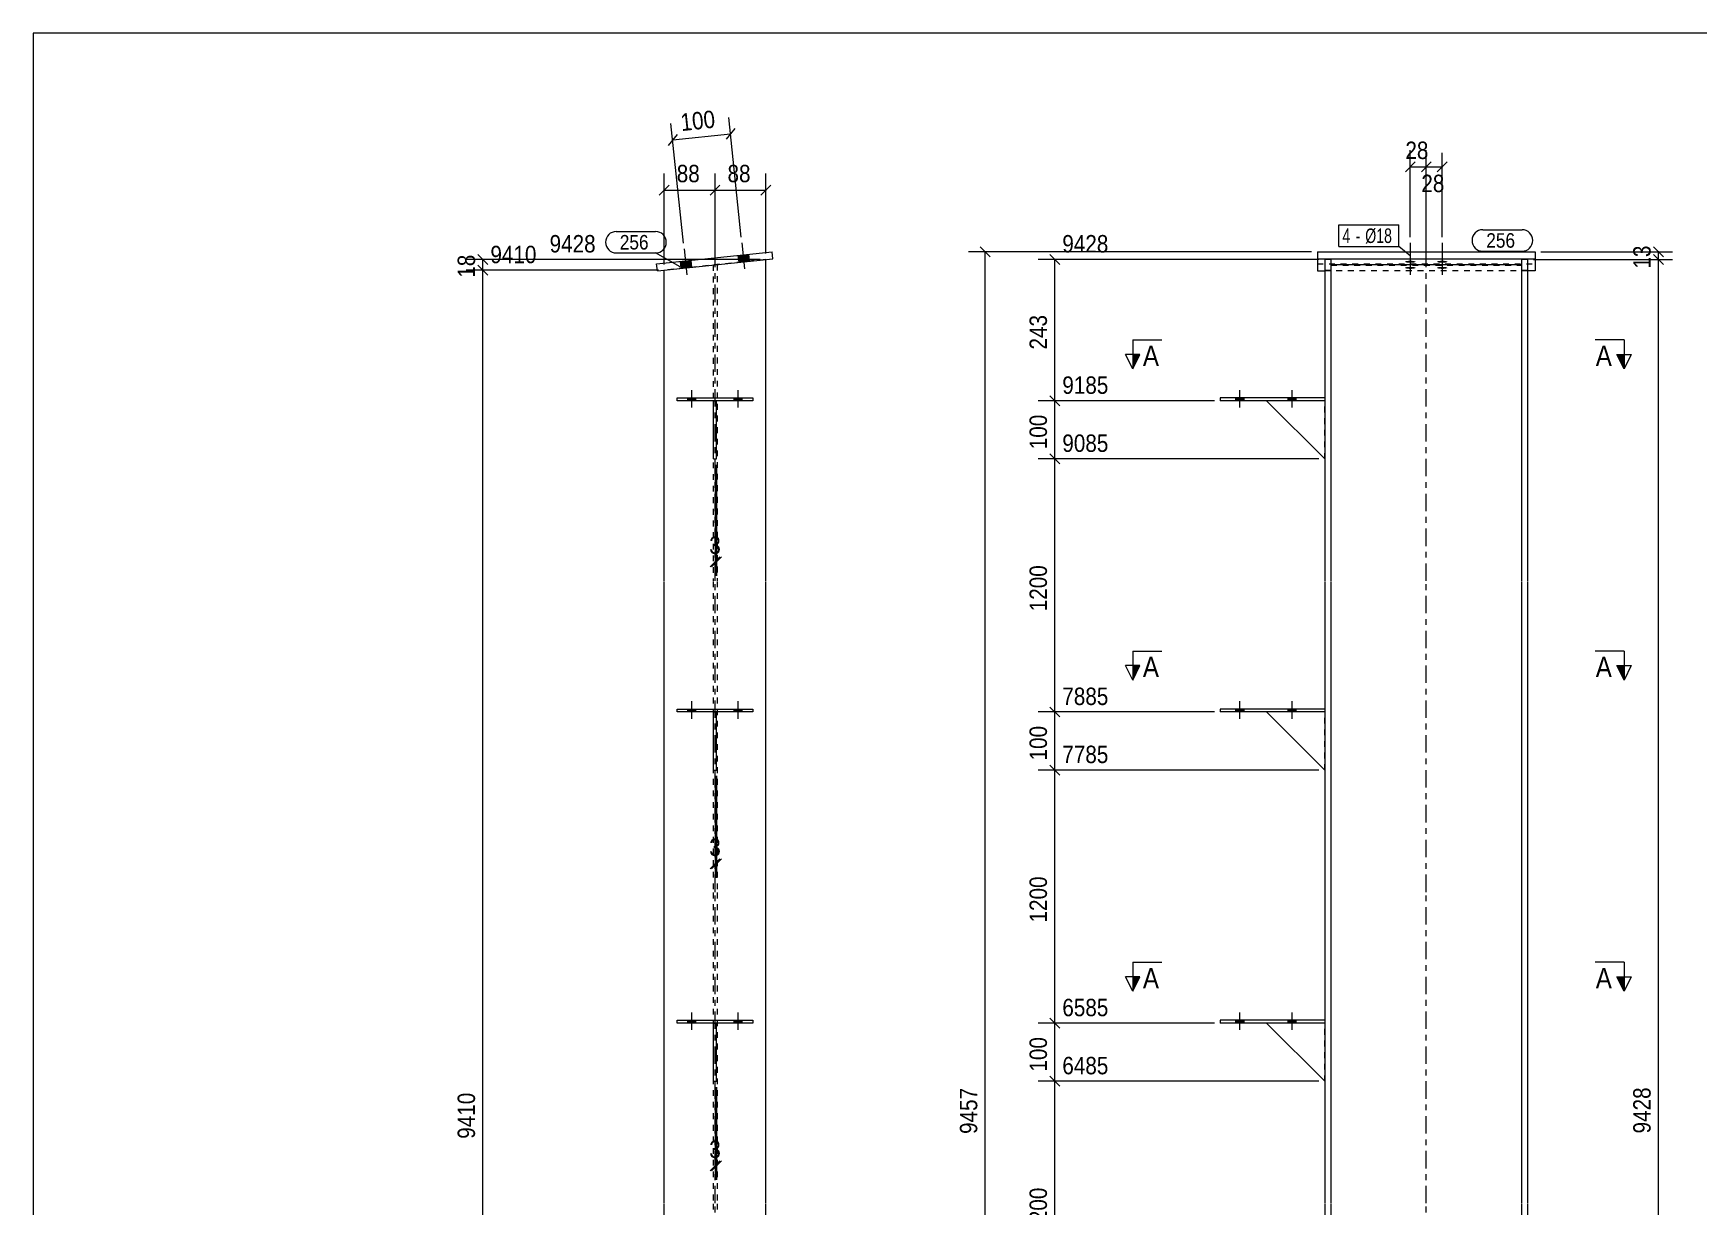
# Model space of a CAD drawing. Header units: millimetres. Extents: x 2 to 579, y 1 to 405.
# Drawn here: x 5 to 291.9, y 203 to 405 of the extents above; entities that cross this region are included whole.
import ezdxf

# ---------------------------------------------------------------- set-up
doc = ezdxf.new("R2010")
doc.units = ezdxf.units.MM
for name, pattern in [('XKITLINE00', [0]), ('XKITLINE01', [4, 1, -1, 1, -1]), ('XKITLINE03', [6, 3, -1, 1, -1])]:
    doc.linetypes.add(name, pattern=pattern)
for name, color, linetype, lineweight in [('Bolt', 3, 'Continuous', 0), ('BoltMark', 7, 'Continuous', 0), ('Dimensions', 7, 'Continuous', 0), ('DrawingSheet', 5, 'Continuous', 0), ('Part', 2, 'Continuous', 0), ('PartMark', 7, 'Continuous', 0), ('Section', 6, 'Continuous', 0)]:
    doc.layers.add(name, color=color, linetype=linetype, lineweight=lineweight)
doc.styles.add('ARIAL', font='ARIAL.TTF')
doc.styles.add('ARIAL_NARROW', font='ARIALN.TTF')

# ---------------------------------------------------------------- blocks, each defined once
blk = doc.blocks.new('*A2')
at = {"layer": 'Bolt'}
for points in [[(212.18, 341.73), (212.18, 342.23), (213.58, 342.23), (213.58, 341.73)], [(212.18, 341.73), (212.18, 342.23), (213.58, 342.23), (213.58, 341.73)], [(221.18, 341.73), (221.18, 342.23), (222.58, 342.23), (222.58, 341.73)], [(221.18, 341.73), (221.18, 342.23), (222.58, 342.23), (222.58, 341.73)]]:
    blk.add_hatch(color=3, dxfattribs=at).paths.add_polyline_path(points, flags=17)
at = {"layer": 'Bolt', "color": 3, "linetype": 'XKITLINE00', "lineweight": 0}
for p, q in [((212.18, 341.73), (212.18, 342.23)), ((212.18, 341.73), (212.18, 342.23)), ((212.88, 340.57), (212.88, 343.57)), ((212.88, 340.57), (212.88, 343.57)), ((213.58, 341.73), (213.58, 342.23)), ((213.58, 341.73), (213.58, 342.23)), ((221.18, 341.73), (221.18, 342.23)), ((221.18, 341.73), (221.18, 342.23)), ((221.88, 340.57), (221.88, 343.57)), ((221.88, 340.57), (221.88, 343.57)), ((222.58, 341.73), (222.58, 342.23)), ((222.58, 341.73), (222.58, 342.23))]:
    blk.add_line(p, q, dxfattribs=at)
blk = doc.blocks.new('*A3')
at = {"layer": 'Bolt'}
for points in [[(212.18, 288.15), (212.18, 288.65), (213.58, 288.65), (213.58, 288.15)], [(212.18, 288.15), (212.18, 288.65), (213.58, 288.65), (213.58, 288.15)], [(221.18, 288.15), (221.18, 288.65), (222.58, 288.65), (222.58, 288.15)], [(221.18, 288.15), (221.18, 288.65), (222.58, 288.65), (222.58, 288.15)]]:
    blk.add_hatch(color=3, dxfattribs=at).paths.add_polyline_path(points, flags=17)
at = {"layer": 'Bolt', "color": 3, "linetype": 'XKITLINE00', "lineweight": 0}
for p, q in [((212.88, 286.99), (212.88, 289.99)), ((212.88, 286.99), (212.88, 289.99)), ((221.88, 286.99), (221.88, 289.99)), ((221.88, 286.99), (221.88, 289.99)), ((212.18, 288.15), (212.18, 288.65)), ((212.18, 288.15), (212.18, 288.65)), ((213.58, 288.15), (213.58, 288.65)), ((213.58, 288.15), (213.58, 288.65)), ((221.18, 288.15), (221.18, 288.65)), ((221.18, 288.15), (221.18, 288.65)), ((222.58, 288.15), (222.58, 288.65)), ((222.58, 288.15), (222.58, 288.65))]:
    blk.add_line(p, q, dxfattribs=at)
blk = doc.blocks.new('*A4')
at = {"layer": 'Bolt'}
for points in [[(212.18, 234.57), (212.18, 235.07), (213.58, 235.07), (213.58, 234.57)], [(212.18, 234.57), (212.18, 235.07), (213.58, 235.07), (213.58, 234.57)], [(221.18, 234.57), (221.18, 235.07), (222.58, 235.07), (222.58, 234.57)], [(221.18, 234.57), (221.18, 235.07), (222.58, 235.07), (222.58, 234.57)]]:
    blk.add_hatch(color=3, dxfattribs=at).paths.add_polyline_path(points, flags=17)
at = {"layer": 'Bolt', "color": 3, "linetype": 'XKITLINE00', "lineweight": 0}
for p, q in [((212.88, 233.41), (212.88, 236.41)), ((212.88, 233.41), (212.88, 236.41)), ((221.88, 233.41), (221.88, 236.41)), ((221.88, 233.41), (221.88, 236.41)), ((212.18, 234.57), (212.18, 235.07)), ((212.18, 234.57), (212.18, 235.07)), ((213.58, 234.57), (213.58, 235.07)), ((213.58, 234.57), (213.58, 235.07)), ((221.18, 234.57), (221.18, 235.07)), ((221.18, 234.57), (221.18, 235.07)), ((222.58, 234.57), (222.58, 235.07)), ((222.58, 234.57), (222.58, 235.07))]:
    blk.add_line(p, q, dxfattribs=at)
blk = doc.blocks.new('*A8')
at = {"layer": 'Bolt'}
for points in [[(242.27, 365.84), (242.32, 365.84), (242.36, 365.84), (242.41, 365.83), (242.45, 365.83), (242.49, 365.83), (242.53, 365.83), (242.57, 365.83), (242.61, 365.82), (242.65, 365.82), (242.69, 365.81), (242.73, 365.81), (242.77, 365.8), (242.8, 365.8), (242.83, 365.79), (242.87, 365.79), (242.9, 365.78), (242.93, 365.78), (242.95, 365.77), (242.98, 365.76), (243, 365.76), (243.02, 365.75), (243.04, 365.74), (243.06, 365.73), (243.08, 365.73), (243.09, 365.72), (243.1, 365.71), (243.11, 365.7), (243.12, 365.69), (243.13, 365.69), (243.13, 365.68), (243.13, 365.67), (243.13, 365.66), (243.13, 365.65), (243.12, 365.64), (243.11, 365.64), (243.1, 365.63), (243.09, 365.62), (243.08, 365.61), (243.06, 365.6), (243.04, 365.6), (243.02, 365.59), (243, 365.58), (242.98, 365.58), (242.95, 365.57), (242.93, 365.56), (242.9, 365.56), (242.87, 365.55), (242.83, 365.54), (242.8, 365.54), (242.77, 365.53), (242.73, 365.53), (242.69, 365.52), (242.65, 365.52), (242.61, 365.52), (242.57, 365.51), (242.53, 365.51), (242.49, 365.51), (242.45, 365.51), (242.41, 365.5), (242.36, 365.5), (242.32, 365.5), (242.27, 365.5), (242.23, 365.5), (242.19, 365.5), (242.14, 365.5), (242.1, 365.5), (242.05, 365.5), (242.01, 365.51), (241.97, 365.51), (241.93, 365.51), (241.89, 365.51), (241.85, 365.52), (241.81, 365.52), (241.77, 365.52), (241.73, 365.53), (241.69, 365.53), (241.66, 365.54), (241.63, 365.54), (241.59, 365.55), (241.56, 365.56), (241.53, 365.56), (241.51, 365.57), (241.48, 365.58), (241.46, 365.58), (241.44, 365.59), (241.42, 365.6), (241.4, 365.6), (241.38, 365.61), (241.37, 365.62), (241.36, 365.63), (241.35, 365.64), (241.34, 365.64), (241.33, 365.65), (241.33, 365.66), (241.33, 365.67), (241.33, 365.68), (241.33, 365.69), (241.34, 365.69), (241.35, 365.7), (241.36, 365.71), (241.37, 365.72), (241.38, 365.73), (241.4, 365.73), (241.42, 365.74), (241.44, 365.75), (241.46, 365.76), (241.48, 365.76), (241.51, 365.77), (241.53, 365.78), (241.56, 365.78), (241.59, 365.79), (241.63, 365.79), (241.66, 365.8), (241.69, 365.8), (241.73, 365.81), (241.77, 365.81), (241.81, 365.82), (241.85, 365.82), (241.89, 365.83), (241.93, 365.83), (241.97, 365.83), (242.01, 365.83), (242.05, 365.83), (242.1, 365.84), (242.14, 365.84), (242.19, 365.84), (242.23, 365.84)], [(242.27, 364.79), (242.32, 364.79), (242.36, 364.79), (242.41, 364.79), (242.45, 364.79), (242.49, 364.78), (242.53, 364.78), (242.57, 364.78), (242.61, 364.78), (242.65, 364.77), (242.69, 364.77), (242.73, 364.76), (242.77, 364.76), (242.8, 364.75), (242.83, 364.75), (242.87, 364.74), (242.9, 364.74), (242.93, 364.73), (242.95, 364.72), (242.98, 364.72), (243, 364.71), (243.02, 364.7), (243.04, 364.69), (243.06, 364.69), (243.08, 364.68), (243.09, 364.67), (243.1, 364.66), (243.11, 364.65), (243.12, 364.65), (243.13, 364.64), (243.13, 364.63), (243.13, 364.62), (243.13, 364.61), (243.13, 364.6), (243.12, 364.6), (243.11, 364.59), (243.1, 364.58), (243.09, 364.57), (243.08, 364.56), (243.06, 364.55), (243.04, 364.55), (243.02, 364.54), (243, 364.53), (242.98, 364.53), (242.95, 364.52), (242.93, 364.51), (242.9, 364.51), (242.87, 364.5), (242.83, 364.49), (242.8, 364.49), (242.77, 364.48), (242.73, 364.48), (242.69, 364.47), (242.65, 364.47), (242.61, 364.47), (242.57, 364.46), (242.53, 364.46), (242.49, 364.46), (242.45, 364.45), (242.41, 364.45), (242.36, 364.45), (242.32, 364.45), (242.27, 364.45), (242.23, 364.45), (242.19, 364.45), (242.14, 364.45), (242.1, 364.45), (242.05, 364.45), (242.01, 364.45), (241.97, 364.46), (241.93, 364.46), (241.89, 364.46), (241.85, 364.47), (241.81, 364.47), (241.77, 364.47), (241.73, 364.48), (241.69, 364.48), (241.66, 364.49), (241.63, 364.49), (241.59, 364.5), (241.56, 364.51), (241.53, 364.51), (241.51, 364.52), (241.48, 364.53), (241.46, 364.53), (241.44, 364.54), (241.42, 364.55), (241.4, 364.55), (241.38, 364.56), (241.37, 364.57), (241.36, 364.58), (241.35, 364.59), (241.34, 364.6), (241.33, 364.6), (241.33, 364.61), (241.33, 364.62), (241.33, 364.63), (241.33, 364.64), (241.34, 364.65), (241.35, 364.65), (241.36, 364.66), (241.37, 364.67), (241.38, 364.68), (241.4, 364.69), (241.42, 364.69), (241.44, 364.7), (241.46, 364.71), (241.48, 364.72), (241.51, 364.72), (241.53, 364.73), (241.56, 364.74), (241.59, 364.74), (241.63, 364.75), (241.66, 364.75), (241.69, 364.76), (241.73, 364.76), (241.77, 364.77), (241.81, 364.77), (241.85, 364.78), (241.89, 364.78), (241.93, 364.78), (241.97, 364.78), (242.01, 364.79), (242.05, 364.79), (242.1, 364.79), (242.14, 364.79), (242.19, 364.79), (242.23, 364.79)], [(247.77, 365.84), (247.82, 365.84), (247.86, 365.84), (247.91, 365.83), (247.95, 365.83), (247.99, 365.83), (248.03, 365.83), (248.07, 365.83), (248.11, 365.82), (248.15, 365.82), (248.19, 365.81), (248.23, 365.81), (248.27, 365.8), (248.3, 365.8), (248.33, 365.79), (248.37, 365.79), (248.4, 365.78), (248.43, 365.78), (248.45, 365.77), (248.48, 365.76), (248.5, 365.76), (248.52, 365.75), (248.54, 365.74), (248.56, 365.73), (248.58, 365.73), (248.59, 365.72), (248.6, 365.71), (248.61, 365.7), (248.62, 365.69), (248.63, 365.69), (248.63, 365.68), (248.63, 365.67), (248.63, 365.66), (248.63, 365.65), (248.62, 365.64), (248.61, 365.64), (248.6, 365.63), (248.59, 365.62), (248.58, 365.61), (248.56, 365.6), (248.54, 365.6), (248.52, 365.59), (248.5, 365.58), (248.48, 365.58), (248.45, 365.57), (248.43, 365.56), (248.4, 365.56), (248.37, 365.55), (248.33, 365.54), (248.3, 365.54), (248.27, 365.53), (248.23, 365.53), (248.19, 365.52), (248.15, 365.52), (248.11, 365.52), (248.07, 365.51), (248.03, 365.51), (247.99, 365.51), (247.95, 365.51), (247.91, 365.5), (247.86, 365.5), (247.82, 365.5), (247.77, 365.5), (247.73, 365.5), (247.69, 365.5), (247.64, 365.5), (247.6, 365.5), (247.55, 365.5), (247.51, 365.51), (247.47, 365.51), (247.43, 365.51), (247.39, 365.51), (247.35, 365.52), (247.31, 365.52), (247.27, 365.52), (247.23, 365.53), (247.19, 365.53), (247.16, 365.54), (247.13, 365.54), (247.09, 365.55), (247.06, 365.56), (247.03, 365.56), (247.01, 365.57), (246.98, 365.58), (246.96, 365.58), (246.94, 365.59), (246.92, 365.6), (246.9, 365.6), (246.88, 365.61), (246.87, 365.62), (246.86, 365.63), (246.85, 365.64), (246.84, 365.64), (246.83, 365.65), (246.83, 365.66), (246.83, 365.67), (246.83, 365.68), (246.83, 365.69), (246.84, 365.69), (246.85, 365.7), (246.86, 365.71), (246.87, 365.72), (246.88, 365.73), (246.9, 365.73), (246.92, 365.74), (246.94, 365.75), (246.96, 365.76), (246.98, 365.76), (247.01, 365.77), (247.03, 365.78), (247.06, 365.78), (247.09, 365.79), (247.13, 365.79), (247.16, 365.8), (247.19, 365.8), (247.23, 365.81), (247.27, 365.81), (247.31, 365.82), (247.35, 365.82), (247.39, 365.83), (247.43, 365.83), (247.47, 365.83), (247.51, 365.83), (247.55, 365.83), (247.6, 365.84), (247.64, 365.84), (247.69, 365.84), (247.73, 365.84)], [(247.77, 364.79), (247.82, 364.79), (247.86, 364.79), (247.91, 364.79), (247.95, 364.79), (247.99, 364.78), (248.03, 364.78), (248.07, 364.78), (248.11, 364.78), (248.15, 364.77), (248.19, 364.77), (248.23, 364.76), (248.27, 364.76), (248.3, 364.75), (248.33, 364.75), (248.37, 364.74), (248.4, 364.74), (248.43, 364.73), (248.45, 364.72), (248.48, 364.72), (248.5, 364.71), (248.52, 364.7), (248.54, 364.69), (248.56, 364.69), (248.58, 364.68), (248.59, 364.67), (248.6, 364.66), (248.61, 364.65), (248.62, 364.65), (248.63, 364.64), (248.63, 364.63), (248.63, 364.62), (248.63, 364.61), (248.63, 364.6), (248.62, 364.6), (248.61, 364.59), (248.6, 364.58), (248.59, 364.57), (248.58, 364.56), (248.56, 364.55), (248.54, 364.55), (248.52, 364.54), (248.5, 364.53), (248.48, 364.53), (248.45, 364.52), (248.43, 364.51), (248.4, 364.51), (248.37, 364.5), (248.33, 364.49), (248.3, 364.49), (248.27, 364.48), (248.23, 364.48), (248.19, 364.47), (248.15, 364.47), (248.11, 364.47), (248.07, 364.46), (248.03, 364.46), (247.99, 364.46), (247.95, 364.45), (247.91, 364.45), (247.86, 364.45), (247.82, 364.45), (247.77, 364.45), (247.73, 364.45), (247.69, 364.45), (247.64, 364.45), (247.6, 364.45), (247.55, 364.45), (247.51, 364.45), (247.47, 364.46), (247.43, 364.46), (247.39, 364.46), (247.35, 364.47), (247.31, 364.47), (247.27, 364.47), (247.23, 364.48), (247.19, 364.48), (247.16, 364.49), (247.13, 364.49), (247.09, 364.5), (247.06, 364.51), (247.03, 364.51), (247.01, 364.52), (246.98, 364.53), (246.96, 364.53), (246.94, 364.54), (246.92, 364.55), (246.9, 364.55), (246.88, 364.56), (246.87, 364.57), (246.86, 364.58), (246.85, 364.59), (246.84, 364.6), (246.83, 364.6), (246.83, 364.61), (246.83, 364.62), (246.83, 364.63), (246.83, 364.64), (246.84, 364.65), (246.85, 364.65), (246.86, 364.66), (246.87, 364.67), (246.88, 364.68), (246.9, 364.69), (246.92, 364.69), (246.94, 364.7), (246.96, 364.71), (246.98, 364.72), (247.01, 364.72), (247.03, 364.73), (247.06, 364.74), (247.09, 364.74), (247.13, 364.75), (247.16, 364.75), (247.19, 364.76), (247.23, 364.76), (247.27, 364.77), (247.31, 364.77), (247.35, 364.78), (247.39, 364.78), (247.43, 364.78), (247.47, 364.78), (247.51, 364.79), (247.55, 364.79), (247.6, 364.79), (247.64, 364.79), (247.69, 364.79), (247.73, 364.79)]]:
    blk.add_hatch(color=3, dxfattribs=at).paths.add_polyline_path(points, flags=17)
at = {"layer": 'Bolt', "color": 3, "linetype": 'XKITLINE00', "lineweight": 0}
for p, q in [((242.23, 368.93), (242.23, 364.45)), ((242.23, 367.88), (242.23, 363.4)), ((247.73, 368.93), (247.73, 364.45)), ((247.73, 367.88), (247.73, 363.4))]:
    blk.add_line(p, q, dxfattribs=at)
blk = doc.blocks.new('*A9')
at = {"layer": 'Part'}
blk.add_hatch(color=2, dxfattribs=at).paths.add_polyline_path([(226.68, 97.72), (228.28, 97.72), (227.48, 96.32)], flags=17)
at = {"layer": 'Part', "color": 7, "linetype": 'XKITLINE03', "lineweight": 0}
for p, q in [((244.98, 310.73), (244.98, 375.14)), ((244.98, 257.15), (244.98, 310.63)), ((244.98, 203.57), (244.98, 257.05)), ((244.98, 149.99), (244.98, 203.47)), ((244.98, 96.41), (244.98, 149.89)), ((244.98, 64.01), (244.98, 96.31))]:
    blk.add_line(p, q, dxfattribs=at)
at = {"layer": 'Part', "color": 2, "linetype": 'XKITLINE00', "lineweight": 0}
for p, q in [((228.58, 366.07), (227.48, 366.07)), ((227.48, 366.07), (227.48, 310.73)), ((228.58, 310.73), (228.58, 366.07)), ((228.58, 365.18), (261.38, 365.18)), ((262.48, 366.07), (261.38, 366.07)), ((261.38, 366.07), (261.38, 310.73)), ((262.48, 310.73), (262.48, 366.07)), ((227.48, 310.63), (227.48, 257.15)), ((228.58, 257.15), (228.58, 310.63)), ((261.38, 310.63), (261.38, 257.15)), ((262.48, 257.15), (262.48, 310.63)), ((227.48, 257.05), (227.48, 203.57)), ((228.58, 203.57), (228.58, 257.05)), ((261.38, 257.05), (261.38, 203.57)), ((262.48, 203.57), (262.48, 257.05)), ((227.48, 203.47), (227.48, 149.99)), ((228.58, 149.99), (228.58, 203.47)), ((261.38, 203.47), (261.38, 149.99)), ((262.48, 149.99), (262.48, 203.47)), ((227.48, 149.89), (227.48, 96.41)), ((228.58, 96.41), (228.58, 149.89)), ((261.38, 149.89), (261.38, 96.41)), ((262.48, 96.41), (262.48, 149.89)), ((227.48, 96.32), (226.68, 97.72)), ((226.68, 97.72), (228.28, 97.72)), ((228.28, 97.72), (227.48, 96.32)), ((227.48, 96.31), (227.48, 74.01)), ((228.58, 74.01), (228.58, 96.31)), ((261.38, 96.31), (261.38, 74.01)), ((262.48, 74.01), (262.48, 96.31))]:
    blk.add_line(p, q, dxfattribs=at)
at = {"layer": 'Part', "color": 7, "linetype": 'XKITLINE01', "lineweight": 0}
for p, q in [((228.58, 365.11), (261.38, 365.11)), ((227.48, 364.22), (228.58, 364.22)), ((261.38, 364.22), (262.48, 364.22)), ((227.48, 74.01), (262.48, 74.01))]:
    blk.add_line(p, q, dxfattribs=at)
at = {"layer": 'Part', "color": 2, "linetype": 'XKITLINE00', "lineweight": 0}
blk.add_circle((227.48, 97.22), 1, dxfattribs=at)
blk = doc.blocks.new('*A10')
at = {"layer": 'Part', "color": 2, "linetype": 'XKITLINE00', "lineweight": 0}
blk.add_line((217.48, 341.73), (227.48, 331.73), dxfattribs=at)
at = {"layer": 'Part', "color": 7, "linetype": 'XKITLINE01', "lineweight": 0}
for p, q in [((227.48, 341.73), (217.48, 341.73)), ((227.48, 331.73), (227.48, 341.73))]:
    blk.add_line(p, q, dxfattribs=at)
blk = doc.blocks.new('*A11')
at = {"layer": 'Part', "color": 2, "linetype": 'XKITLINE00', "lineweight": 0}
for p, q in [((227.48, 342.23), (209.48, 342.23)), ((209.48, 342.23), (209.48, 341.73)), ((227.48, 341.73), (209.48, 341.73))]:
    blk.add_line(p, q, dxfattribs=at)
at = {"layer": 'Part', "color": 7, "linetype": 'XKITLINE01', "lineweight": 0}
blk.add_line((227.48, 342.23), (227.48, 341.73), dxfattribs=at)
blk = doc.blocks.new('*A12')
at = {"layer": 'Part', "color": 2, "linetype": 'XKITLINE00', "lineweight": 0}
blk.add_line((217.48, 288.15), (227.48, 278.15), dxfattribs=at)
at = {"layer": 'Part', "color": 7, "linetype": 'XKITLINE01', "lineweight": 0}
for p, q in [((227.48, 288.15), (217.48, 288.15)), ((227.48, 278.15), (227.48, 288.15))]:
    blk.add_line(p, q, dxfattribs=at)
blk = doc.blocks.new('*A13')
at = {"layer": 'Part', "color": 2, "linetype": 'XKITLINE00', "lineweight": 0}
for p, q in [((227.48, 288.65), (209.48, 288.65)), ((209.48, 288.65), (209.48, 288.15)), ((227.48, 288.15), (209.48, 288.15))]:
    blk.add_line(p, q, dxfattribs=at)
at = {"layer": 'Part', "color": 7, "linetype": 'XKITLINE01', "lineweight": 0}
blk.add_line((227.48, 288.65), (227.48, 288.15), dxfattribs=at)
blk = doc.blocks.new('*A14')
at = {"layer": 'Part', "color": 2, "linetype": 'XKITLINE00', "lineweight": 0}
blk.add_line((217.48, 234.57), (227.48, 224.57), dxfattribs=at)
at = {"layer": 'Part', "color": 7, "linetype": 'XKITLINE01', "lineweight": 0}
for p, q in [((227.48, 234.57), (217.48, 234.57)), ((227.48, 224.57), (227.48, 234.57))]:
    blk.add_line(p, q, dxfattribs=at)
blk = doc.blocks.new('*A15')
at = {"layer": 'Part', "color": 2, "linetype": 'XKITLINE00', "lineweight": 0}
for p, q in [((227.48, 235.07), (209.48, 235.07)), ((209.48, 235.07), (209.48, 234.57)), ((227.48, 234.57), (209.48, 234.57))]:
    blk.add_line(p, q, dxfattribs=at)
at = {"layer": 'Part', "color": 7, "linetype": 'XKITLINE01', "lineweight": 0}
blk.add_line((227.48, 235.07), (227.48, 234.57), dxfattribs=at)
blk = doc.blocks.new('*A21')
at = {"layer": 'Part', "color": 2, "linetype": 'XKITLINE00', "lineweight": 0}
for p, q in [((226.23, 367.39), (263.73, 367.39)), ((226.23, 367.39), (226.23, 364.1)), ((263.73, 367.39), (263.73, 364.1)), ((226.23, 366.19), (263.73, 366.19)), ((226.23, 364.1), (227.48, 364.1)), ((263.73, 364.1), (262.48, 364.1))]:
    blk.add_line(p, q, dxfattribs=at)
at = {"layer": 'Part', "color": 7, "linetype": 'XKITLINE01', "lineweight": 0}
for p, q in [((226.23, 365.29), (263.73, 365.29)), ((262.48, 364.1), (227.48, 364.1))]:
    blk.add_line(p, q, dxfattribs=at)
blk = doc.blocks.new('*A22')
at = {"layer": 'Bolt'}
for points in [[(119.15, 342.23), (119.15, 341.73), (117.75, 341.73), (117.75, 342.23)], [(119.15, 342.23), (119.15, 341.73), (117.75, 341.73), (117.75, 342.23)], [(127.15, 342.23), (127.15, 341.73), (125.75, 341.73), (125.75, 342.23)], [(127.15, 342.23), (127.15, 341.73), (125.75, 341.73), (125.75, 342.23)]]:
    blk.add_hatch(color=3, dxfattribs=at).paths.add_polyline_path(points, flags=17)
at = {"layer": 'Bolt', "color": 3, "linetype": 'XKITLINE00', "lineweight": 0}
for p, q in [((117.75, 341.73), (117.75, 342.23)), ((117.75, 341.73), (117.75, 342.23)), ((118.45, 340.57), (118.45, 343.57)), ((118.45, 340.57), (118.45, 343.57)), ((119.15, 341.73), (119.15, 342.23)), ((119.15, 341.73), (119.15, 342.23)), ((125.75, 341.73), (125.75, 342.23)), ((125.75, 341.73), (125.75, 342.23)), ((126.45, 340.57), (126.45, 343.57)), ((126.45, 340.57), (126.45, 343.57)), ((127.15, 341.73), (127.15, 342.23)), ((127.15, 341.73), (127.15, 342.23))]:
    blk.add_line(p, q, dxfattribs=at)
blk = doc.blocks.new('*A23')
at = {"layer": 'Bolt'}
for points in [[(119.15, 288.65), (119.15, 288.15), (117.75, 288.15), (117.75, 288.65)], [(119.15, 288.65), (119.15, 288.15), (117.75, 288.15), (117.75, 288.65)], [(127.15, 288.65), (127.15, 288.15), (125.75, 288.15), (125.75, 288.65)], [(127.15, 288.65), (127.15, 288.15), (125.75, 288.15), (125.75, 288.65)]]:
    blk.add_hatch(color=3, dxfattribs=at).paths.add_polyline_path(points, flags=17)
at = {"layer": 'Bolt', "color": 3, "linetype": 'XKITLINE00', "lineweight": 0}
for p, q in [((118.45, 286.99), (118.45, 289.99)), ((118.45, 286.99), (118.45, 289.99)), ((126.45, 286.99), (126.45, 289.99)), ((126.45, 286.99), (126.45, 289.99)), ((117.75, 288.15), (117.75, 288.65)), ((117.75, 288.15), (117.75, 288.65)), ((119.15, 288.15), (119.15, 288.65)), ((119.15, 288.15), (119.15, 288.65)), ((125.75, 288.15), (125.75, 288.65)), ((125.75, 288.15), (125.75, 288.65)), ((127.15, 288.15), (127.15, 288.65)), ((127.15, 288.15), (127.15, 288.65))]:
    blk.add_line(p, q, dxfattribs=at)
blk = doc.blocks.new('*A24')
at = {"layer": 'Bolt'}
for points in [[(119.15, 235.07), (119.15, 234.57), (117.75, 234.57), (117.75, 235.07)], [(119.15, 235.07), (119.15, 234.57), (117.75, 234.57), (117.75, 235.07)], [(127.15, 235.07), (127.15, 234.57), (125.75, 234.57), (125.75, 235.07)], [(127.15, 235.07), (127.15, 234.57), (125.75, 234.57), (125.75, 235.07)]]:
    blk.add_hatch(color=3, dxfattribs=at).paths.add_polyline_path(points, flags=17)
at = {"layer": 'Bolt', "color": 3, "linetype": 'XKITLINE00', "lineweight": 0}
for p, q in [((118.45, 233.41), (118.45, 236.41)), ((118.45, 233.41), (118.45, 236.41)), ((126.45, 233.41), (126.45, 236.41)), ((126.45, 233.41), (126.45, 236.41)), ((117.75, 234.57), (117.75, 235.07)), ((117.75, 234.57), (117.75, 235.07)), ((119.15, 234.57), (119.15, 235.07)), ((119.15, 234.57), (119.15, 235.07)), ((125.75, 234.57), (125.75, 235.07)), ((125.75, 234.57), (125.75, 235.07)), ((127.15, 234.57), (127.15, 235.07)), ((127.15, 234.57), (127.15, 235.07))]:
    blk.add_line(p, q, dxfattribs=at)
blk = doc.blocks.new('*A28')
at = {"layer": 'Bolt'}
for points in [[(118.25, 365.91), (118.37, 364.71), (116.58, 364.53), (116.46, 365.72)], [(118.25, 365.91), (118.37, 364.71), (116.58, 364.53), (116.46, 365.72)], [(128.19, 366.96), (128.32, 365.76), (126.53, 365.58), (126.4, 366.77)], [(128.19, 366.96), (128.32, 365.76), (126.53, 365.58), (126.4, 366.77)]]:
    blk.add_hatch(color=3, dxfattribs=at).paths.add_polyline_path(points, flags=17)
at = {"layer": 'Bolt', "color": 3, "linetype": 'XKITLINE00', "lineweight": 0}
for p, q in [((117.13, 367.88), (117.61, 363.4)), ((117.13, 367.88), (117.61, 363.4)), ((127.08, 368.93), (127.55, 364.45)), ((127.08, 368.93), (127.55, 364.45)), ((116.46, 365.72), (116.58, 364.53)), ((116.46, 365.72), (116.58, 364.53)), ((118.25, 365.91), (118.37, 364.71)), ((118.25, 365.91), (118.37, 364.71)), ((126.4, 366.77), (126.53, 365.58)), ((126.4, 366.77), (126.53, 365.58)), ((128.19, 366.96), (128.32, 365.76)), ((128.19, 366.96), (128.32, 365.76))]:
    blk.add_line(p, q, dxfattribs=at)
blk = doc.blocks.new('*A29')
at = {"layer": 'Part'}
blk.add_hatch(color=2, dxfattribs=at).paths.add_polyline_path([(121.65, 97.72), (123.25, 97.72), (122.45, 96.32)], flags=17)
at = {"layer": 'Part', "color": 7, "linetype": 'XKITLINE03', "lineweight": 0}
for p, q in [((122.45, 310.73), (122.45, 375.14)), ((122.45, 257.15), (122.45, 310.63)), ((122.45, 203.57), (122.45, 257.05)), ((122.45, 149.99), (122.45, 203.47)), ((122.45, 96.41), (122.45, 149.89)), ((122.45, 64.01), (122.45, 96.31))]:
    blk.add_line(p, q, dxfattribs=at)
at = {"layer": 'Part', "color": 7, "linetype": 'XKITLINE01', "lineweight": 0}
for p, q in [((131.2, 366.07), (113.7, 364.22)), ((122.1, 365.11), (122.1, 310.73)), ((122.8, 365.18), (122.8, 310.73)), ((122.1, 310.63), (122.1, 257.15)), ((122.8, 310.63), (122.8, 257.15)), ((122.1, 257.05), (122.1, 203.57)), ((122.8, 257.05), (122.8, 203.57)), ((122.1, 203.47), (122.1, 149.99)), ((122.8, 203.47), (122.8, 149.99)), ((122.1, 149.89), (122.1, 96.41)), ((122.8, 149.89), (122.8, 96.41)), ((122.1, 96.31), (122.1, 74.01)), ((122.8, 96.31), (122.8, 74.01)), ((113.7, 74.01), (131.2, 74.01))]:
    blk.add_line(p, q, dxfattribs=at)
at = {"layer": 'Part', "color": 2, "linetype": 'XKITLINE00', "lineweight": 0}
for p, q in [((131.2, 310.73), (131.2, 366.07)), ((113.7, 310.73), (113.7, 364.22)), ((113.7, 257.15), (113.7, 310.63)), ((131.2, 257.15), (131.2, 310.63)), ((113.7, 203.57), (113.7, 257.05)), ((131.2, 203.57), (131.2, 257.05)), ((113.7, 149.99), (113.7, 203.47)), ((131.2, 149.99), (131.2, 203.47)), ((113.7, 96.41), (113.7, 149.89)), ((131.2, 96.41), (131.2, 149.89)), ((122.45, 96.32), (121.65, 97.72)), ((121.65, 97.72), (123.25, 97.72)), ((123.25, 97.72), (122.45, 96.32)), ((113.7, 74.01), (113.7, 96.31)), ((131.2, 74.01), (131.2, 96.31))]:
    blk.add_line(p, q, dxfattribs=at)
blk.add_circle((122.45, 97.22), 1, dxfattribs=at)
blk = doc.blocks.new('*A30')
at = {"layer": 'Part', "color": 2, "linetype": 'XKITLINE00', "lineweight": 0}
for p, q in [((122.2, 331.73), (122.2, 341.73)), ((122.7, 331.73), (122.7, 341.73)), ((122.2, 331.73), (122.7, 331.73))]:
    blk.add_line(p, q, dxfattribs=at)
at = {"layer": 'Part', "color": 7, "linetype": 'XKITLINE01', "lineweight": 0}
for p, q in [((122.2, 341.73), (122.7, 341.73)), ((122.7, 341.73), (122.2, 341.73))]:
    blk.add_line(p, q, dxfattribs=at)
blk = doc.blocks.new('*A31')
at = {"layer": 'Part', "color": 2, "linetype": 'XKITLINE00', "lineweight": 0}
for p, q in [((115.95, 342.23), (128.95, 342.23)), ((115.95, 341.73), (115.95, 342.23)), ((128.95, 341.73), (115.95, 341.73)), ((128.95, 342.23), (128.95, 341.73))]:
    blk.add_line(p, q, dxfattribs=at)
blk = doc.blocks.new('*A32')
at = {"layer": 'Part', "color": 2, "linetype": 'XKITLINE00', "lineweight": 0}
for p, q in [((122.2, 278.15), (122.2, 288.15)), ((122.7, 278.15), (122.7, 288.15)), ((122.2, 278.15), (122.7, 278.15))]:
    blk.add_line(p, q, dxfattribs=at)
at = {"layer": 'Part', "color": 7, "linetype": 'XKITLINE01', "lineweight": 0}
for p, q in [((122.2, 288.15), (122.7, 288.15)), ((122.7, 288.15), (122.2, 288.15))]:
    blk.add_line(p, q, dxfattribs=at)
blk = doc.blocks.new('*A33')
at = {"layer": 'Part', "color": 2, "linetype": 'XKITLINE00', "lineweight": 0}
for p, q in [((115.95, 288.65), (128.95, 288.65)), ((115.95, 288.15), (115.95, 288.65)), ((128.95, 288.15), (115.95, 288.15)), ((128.95, 288.65), (128.95, 288.15))]:
    blk.add_line(p, q, dxfattribs=at)
blk = doc.blocks.new('*A34')
at = {"layer": 'Part', "color": 2, "linetype": 'XKITLINE00', "lineweight": 0}
for p, q in [((122.2, 224.57), (122.2, 234.57)), ((122.7, 224.57), (122.7, 234.57)), ((122.2, 224.57), (122.7, 224.57))]:
    blk.add_line(p, q, dxfattribs=at)
at = {"layer": 'Part', "color": 7, "linetype": 'XKITLINE01', "lineweight": 0}
for p, q in [((122.2, 234.57), (122.7, 234.57)), ((122.7, 234.57), (122.2, 234.57))]:
    blk.add_line(p, q, dxfattribs=at)
blk = doc.blocks.new('*A35')
at = {"layer": 'Part', "color": 2, "linetype": 'XKITLINE00', "lineweight": 0}
for p, q in [((115.95, 235.07), (128.95, 235.07)), ((115.95, 234.57), (115.95, 235.07)), ((128.95, 234.57), (115.95, 234.57)), ((128.95, 235.07), (128.95, 234.57))]:
    blk.add_line(p, q, dxfattribs=at)
blk = doc.blocks.new('*A41')
at = {"layer": 'Part', "color": 2, "linetype": 'XKITLINE00', "lineweight": 0}
for p, q in [((112.38, 365.29), (132.27, 367.39)), ((132.39, 366.19), (132.27, 367.39)), ((112.51, 364.1), (112.38, 365.29)), ((112.51, 364.1), (132.39, 366.19))]:
    blk.add_line(p, q, dxfattribs=at)
blk = doc.blocks.new('*A46')
at = {"layer": 'DrawingSheet', "color": 5, "linetype": 'XKITLINE00', "lineweight": 0}
for p, q in [((579, 405), (5, 405)), ((5, 405), (5, 5))]:
    blk.add_line(p, q, dxfattribs=at)
blk = doc.blocks.new('*A54')
at = {"layer": 'Dimensions', "color": 7, "linetype": 'XKITLINE00', "lineweight": 0}
for p, q in [((225.23, 367.39), (166.13, 367.39)), ((168.13, 368.24), (169.83, 366.54)), ((168.98, 72.51), (168.98, 367.39)), ((224.98, 72.51), (166.13, 72.51)), ((168.13, 73.36), (169.83, 71.66))]:
    blk.add_line(p, q, dxfattribs=at)
at = {"layer": 'Dimensions', "color": 3}
for p in [(168.98, 367.39), (168.98, 72.51)]:
    blk.add_point(p, dxfattribs=at)
at = {"layer": 'Dimensions', "color": 3, "style": 'ARIAL', "width": 0.85}
blk.add_text('9457', height=3, rotation=90.0002, dxfattribs=at).set_placement((167.63, 215.5))
blk = doc.blocks.new('*A56')
at = {"layer": 'Dimensions', "color": 7, "linetype": 'XKITLINE00', "lineweight": 0}
for p, q in [((263.48, 366.07), (287.38, 366.07)), ((284.13, 366.92), (285.83, 365.22)), ((284.98, 74.01), (284.98, 366.07)), ((284.13, 74.86), (285.83, 73.16)), ((263.48, 74.01), (287.38, 74.01))]:
    blk.add_line(p, q, dxfattribs=at)
at = {"layer": 'Dimensions', "color": 3}
for p in [(284.98, 366.07), (284.98, 74.01)]:
    blk.add_point(p, dxfattribs=at)
at = {"layer": 'Dimensions', "color": 3, "style": 'ARIAL', "width": 0.85}
blk.add_text('9428', height=3, rotation=90.0002, dxfattribs=at).set_placement((283.63, 215.59))
blk = doc.blocks.new('*A57')
at = {"layer": 'Dimensions', "color": 7, "linetype": 'XKITLINE00', "lineweight": 0}
for p, q in [((264.73, 367.39), (287.38, 367.39)), ((284.13, 368.24), (285.83, 366.54)), ((284.98, 366.07), (284.98, 367.39)), ((263.48, 366.07), (287.38, 366.07)), ((284.13, 366.92), (285.83, 365.22))]:
    blk.add_line(p, q, dxfattribs=at)
at = {"layer": 'Dimensions', "color": 3}
for p in [(284.98, 367.39), (284.98, 366.07)]:
    blk.add_point(p, dxfattribs=at)
at = {"layer": 'Dimensions', "color": 3, "style": 'ARIAL', "width": 0.85}
blk.add_text('13', height=3, rotation=90.0002, dxfattribs=at).set_placement((283.63, 364.5))
blk = doc.blocks.new('*A62')
at = {"layer": 'Dimensions', "color": 7, "linetype": 'XKITLINE00', "lineweight": 0}
for p, q in [((226.48, 224.57), (178.13, 224.57)), ((180.13, 225.42), (181.83, 223.72)), ((180.98, 180.99), (180.98, 224.57)), ((208.48, 180.99), (178.13, 180.99)), ((180.13, 181.84), (181.83, 180.14))]:
    blk.add_line(p, q, dxfattribs=at)
at = {"layer": 'Dimensions', "color": 3}
for p in [(180.98, 224.57), (180.98, 180.99)]:
    blk.add_point(p, dxfattribs=at)
at = {"layer": 'Dimensions', "color": 3, "style": 'ARIAL', "width": 0.85}
blk.add_text('6485', height=3, dxfattribs=at).set_placement((182.28, 225.77))
blk.add_text('1200', height=3, rotation=90.0002, dxfattribs=at).set_placement((179.63, 198.33))
blk = doc.blocks.new('*A63')
at = {"layer": 'Dimensions', "color": 7, "linetype": 'XKITLINE00', "lineweight": 0}
for p, q in [((180.13, 235.42), (181.83, 233.72)), ((208.48, 234.57), (178.13, 234.57)), ((180.98, 224.57), (180.98, 234.57)), ((226.48, 224.57), (178.13, 224.57)), ((180.13, 225.42), (181.83, 223.72))]:
    blk.add_line(p, q, dxfattribs=at)
at = {"layer": 'Dimensions', "color": 3}
for p in [(180.98, 234.57), (180.98, 224.57)]:
    blk.add_point(p, dxfattribs=at)
at = {"layer": 'Dimensions', "color": 3, "style": 'ARIAL', "width": 0.85}
blk.add_text('6585', height=3, dxfattribs=at).set_placement((182.28, 235.77))
blk.add_text('100', height=3, rotation=90.0002, dxfattribs=at).set_placement((179.63, 226.23))
blk = doc.blocks.new('*A64')
at = {"layer": 'Dimensions', "color": 7, "linetype": 'XKITLINE00', "lineweight": 0}
for p, q in [((180.13, 279), (181.83, 277.3)), ((226.48, 278.15), (178.13, 278.15)), ((180.98, 234.57), (180.98, 278.15)), ((180.13, 235.42), (181.83, 233.72)), ((208.48, 234.57), (178.13, 234.57))]:
    blk.add_line(p, q, dxfattribs=at)
at = {"layer": 'Dimensions', "color": 3}
for p in [(180.98, 278.15), (180.98, 234.57)]:
    blk.add_point(p, dxfattribs=at)
at = {"layer": 'Dimensions', "color": 3, "style": 'ARIAL', "width": 0.85}
blk.add_text('7785', height=3, dxfattribs=at).set_placement((182.28, 279.35))
blk.add_text('1200', height=3, rotation=90.0002, dxfattribs=at).set_placement((179.63, 251.91))
blk = doc.blocks.new('*A65')
at = {"layer": 'Dimensions', "color": 7, "linetype": 'XKITLINE00', "lineweight": 0}
for p, q in [((208.48, 288.15), (178.13, 288.15)), ((180.13, 289), (181.83, 287.3)), ((180.98, 278.15), (180.98, 288.15)), ((180.13, 279), (181.83, 277.3)), ((226.48, 278.15), (178.13, 278.15))]:
    blk.add_line(p, q, dxfattribs=at)
at = {"layer": 'Dimensions', "color": 3}
for p in [(180.98, 288.15), (180.98, 278.15)]:
    blk.add_point(p, dxfattribs=at)
at = {"layer": 'Dimensions', "color": 3, "style": 'ARIAL', "width": 0.85}
blk.add_text('7885', height=3, dxfattribs=at).set_placement((182.28, 289.35))
blk.add_text('100', height=3, rotation=90.0002, dxfattribs=at).set_placement((179.63, 279.81))
blk = doc.blocks.new('*A66')
at = {"layer": 'Dimensions', "color": 7, "linetype": 'XKITLINE00', "lineweight": 0}
for p, q in [((226.48, 331.73), (178.13, 331.73)), ((180.13, 332.58), (181.83, 330.88)), ((180.98, 288.15), (180.98, 331.73)), ((208.48, 288.15), (178.13, 288.15)), ((180.13, 289), (181.83, 287.3))]:
    blk.add_line(p, q, dxfattribs=at)
at = {"layer": 'Dimensions', "color": 3}
for p in [(180.98, 331.73), (180.98, 288.15)]:
    blk.add_point(p, dxfattribs=at)
at = {"layer": 'Dimensions', "color": 3, "style": 'ARIAL', "width": 0.85}
blk.add_text('9085', height=3, dxfattribs=at).set_placement((182.28, 332.93))
blk.add_text('1200', height=3, rotation=90.0002, dxfattribs=at).set_placement((179.63, 305.49))
blk = doc.blocks.new('*A67')
at = {"layer": 'Dimensions', "color": 7, "linetype": 'XKITLINE00', "lineweight": 0}
for p, q in [((208.48, 341.73), (178.13, 341.73)), ((180.13, 342.58), (181.83, 340.88)), ((180.98, 331.73), (180.98, 341.73)), ((226.48, 331.73), (178.13, 331.73)), ((180.13, 332.58), (181.83, 330.88))]:
    blk.add_line(p, q, dxfattribs=at)
at = {"layer": 'Dimensions', "color": 3}
for p in [(180.98, 341.73), (180.98, 331.73)]:
    blk.add_point(p, dxfattribs=at)
at = {"layer": 'Dimensions', "color": 3, "style": 'ARIAL', "width": 0.85}
blk.add_text('9185', height=3, dxfattribs=at).set_placement((182.28, 342.93))
blk.add_text('100', height=3, rotation=90.0002, dxfattribs=at).set_placement((179.63, 333.39))
blk = doc.blocks.new('*A68')
at = {"layer": 'Dimensions', "color": 7, "linetype": 'XKITLINE00', "lineweight": 0}
for p, q in [((226.48, 366.07), (178.13, 366.07)), ((180.13, 366.92), (181.83, 365.22)), ((180.98, 341.73), (180.98, 366.07)), ((208.48, 341.73), (178.13, 341.73)), ((180.13, 342.58), (181.83, 340.88))]:
    blk.add_line(p, q, dxfattribs=at)
at = {"layer": 'Dimensions', "color": 3}
for p in [(180.98, 366.07), (180.98, 341.73)]:
    blk.add_point(p, dxfattribs=at)
at = {"layer": 'Dimensions', "color": 3, "style": 'ARIAL', "width": 0.85}
blk.add_text('9428', height=3, dxfattribs=at).set_placement((182.28, 367.27))
blk.add_text('243', height=3, rotation=90.0002, dxfattribs=at).set_placement((179.63, 350.56))
blk = doc.blocks.new('*A71')
at = {"layer": 'Dimensions', "color": 7, "linetype": 'XKITLINE00', "lineweight": 0}
for p, q in [((242.23, 369.93), (242.23, 384.86)), ((244.98, 366.18), (244.98, 384.86)), ((243.08, 382.86), (241.38, 381.16)), ((242.23, 382.01), (244.98, 382.01)), ((245.83, 382.86), (244.13, 381.16))]:
    blk.add_line(p, q, dxfattribs=at)
at = {"layer": 'Dimensions', "color": 3}
for p in [(242.23, 382.01), (244.98, 382.01)]:
    blk.add_point(p, dxfattribs=at)
at = {"layer": 'Dimensions', "color": 3, "style": 'ARIAL', "width": 0.85}
blk.add_text('28', height=3, dxfattribs=at).set_placement((241.38, 383.36))
blk = doc.blocks.new('*A72')
at = {"layer": 'Dimensions', "color": 7, "linetype": 'XKITLINE00', "lineweight": 0}
for p, q in [((245.83, 382.86), (244.13, 381.16)), ((244.98, 366.18), (244.98, 384.41)), ((244.98, 382.01), (247.73, 382.01)), ((248.58, 382.86), (246.88, 381.16)), ((247.73, 369.93), (247.73, 384.41))]:
    blk.add_line(p, q, dxfattribs=at)
at = {"layer": 'Dimensions', "color": 3}
for p in [(244.98, 382.01), (247.73, 382.01)]:
    blk.add_point(p, dxfattribs=at)
at = {"layer": 'Dimensions', "color": 3, "style": 'ARIAL', "width": 0.85}
blk.add_text('28', height=3, dxfattribs=at).set_placement((244.13, 377.66))
blk = doc.blocks.new('*A73')
at = {"layer": 'BoltMark', "color": 7, "linetype": 'XKITLINE00', "lineweight": 0}
for p, q in [((229.93, 372), (240.23, 372)), ((229.93, 368.3), (229.93, 372)), ((240.23, 368.3), (240.23, 372)), ((229.93, 368.3), (240.23, 368.3)), ((242.23, 366.69), (240.23, 368.3))]:
    blk.add_line(p, q, dxfattribs=at)
at = {"layer": 'BoltMark', "color": 3, "style": 'ARIAL_NARROW', "width": 0.85}
for s, p in [('4', (230.53, 368.9)), ('Ø18', (234.46, 368.9)), ('-', (232.8, 368.9))]:
    blk.add_text(s, height=2.5, dxfattribs=at).set_placement(p)
blk = doc.blocks.new('*A74')
at = {"layer": 'PartMark', "color": 7, "linetype": 'XKITLINE00', "lineweight": 0}
for p, q in [((254.72, 371.19), (261.48, 371.19)), ((254.72, 367.49), (261.48, 367.49))]:
    blk.add_line(p, q, dxfattribs=at)
for centre, start, end in [((254.72, 369.34), 90, 270), ((261.48, 369.34), 270, 90)]:
    blk.add_arc(centre, 1.85, start, end, dxfattribs=at)
at = {"layer": 'PartMark', "color": 3, "style": 'ARIAL', "width": 0.85}
blk.add_text('256', height=2.5, dxfattribs=at).set_placement((255.32, 368.09))
blk = doc.blocks.new('*A79')
at = {"layer": 'Section'}
for points in [[(195.66, 242.57), (194.41, 240.07), (194.41, 242.57)], [(279.05, 242.57), (279.05, 240.07), (277.8, 242.57)]]:
    blk.add_hatch(color=3, dxfattribs=at).paths.add_polyline_path(points, flags=17)
at = {"layer": 'Section', "color": 1, "linetype": 'XKITLINE00', "lineweight": 0}
for p, q in [((194.41, 245.07), (199.41, 245.07)), ((194.41, 245.07), (194.41, 240.07)), ((279.05, 245.07), (274.05, 245.07)), ((279.05, 245.07), (279.05, 240.07))]:
    blk.add_line(p, q, dxfattribs=at)
at = {"layer": 'Section', "color": 3, "linetype": 'XKITLINE00', "lineweight": 0}
for p, q in [((194.41, 240.07), (193.16, 242.57)), ((195.66, 242.57), (193.16, 242.57)), ((194.41, 240.07), (195.66, 242.57)), ((277.8, 242.57), (280.3, 242.57)), ((279.05, 240.07), (277.8, 242.57)), ((280.3, 242.57), (279.05, 240.07))]:
    blk.add_line(p, q, dxfattribs=at)
at = {"layer": 'Section', "color": 7, "style": 'ARIAL', "width": 0.85}
for p in [(196.16, 240.57), (274.18, 240.57)]:
    blk.add_text('A', height=3.5, dxfattribs=at).set_placement(p)
blk = doc.blocks.new('*A80')
at = {"layer": 'Section'}
for points in [[(195.66, 349.73), (194.41, 347.23), (194.41, 349.73)], [(279.05, 349.73), (279.05, 347.23), (277.8, 349.73)]]:
    blk.add_hatch(color=3, dxfattribs=at).paths.add_polyline_path(points, flags=17)
at = {"layer": 'Section', "color": 1, "linetype": 'XKITLINE00', "lineweight": 0}
for p, q in [((194.41, 352.23), (199.41, 352.23)), ((194.41, 352.23), (194.41, 347.23)), ((279.05, 352.23), (274.05, 352.23)), ((279.05, 352.23), (279.05, 347.23))]:
    blk.add_line(p, q, dxfattribs=at)
at = {"layer": 'Section', "color": 3, "linetype": 'XKITLINE00', "lineweight": 0}
for p, q in [((194.41, 347.23), (193.16, 349.73)), ((195.66, 349.73), (193.16, 349.73)), ((194.41, 347.23), (195.66, 349.73)), ((277.8, 349.73), (280.3, 349.73)), ((279.05, 347.23), (277.8, 349.73)), ((280.3, 349.73), (279.05, 347.23))]:
    blk.add_line(p, q, dxfattribs=at)
at = {"layer": 'Section', "color": 7, "style": 'ARIAL', "width": 0.85}
for p in [(196.16, 347.73), (274.18, 347.73)]:
    blk.add_text('A', height=3.5, dxfattribs=at).set_placement(p)
blk = doc.blocks.new('*A81')
at = {"layer": 'Section'}
for points in [[(195.66, 296.15), (194.41, 293.65), (194.41, 296.15)], [(279.05, 296.15), (279.05, 293.65), (277.8, 296.15)]]:
    blk.add_hatch(color=3, dxfattribs=at).paths.add_polyline_path(points, flags=17)
at = {"layer": 'Section', "color": 1, "linetype": 'XKITLINE00', "lineweight": 0}
for p, q in [((194.41, 298.65), (199.41, 298.65)), ((194.41, 298.65), (194.41, 293.65)), ((279.05, 298.65), (274.05, 298.65)), ((279.05, 298.65), (279.05, 293.65))]:
    blk.add_line(p, q, dxfattribs=at)
at = {"layer": 'Section', "color": 3, "linetype": 'XKITLINE00', "lineweight": 0}
for p, q in [((194.41, 293.65), (193.16, 296.15)), ((195.66, 296.15), (193.16, 296.15)), ((194.41, 293.65), (195.66, 296.15)), ((277.8, 296.15), (280.3, 296.15)), ((279.05, 293.65), (277.8, 296.15)), ((280.3, 296.15), (279.05, 293.65))]:
    blk.add_line(p, q, dxfattribs=at)
at = {"layer": 'Section', "color": 7, "style": 'ARIAL', "width": 0.85}
for p in [(196.16, 294.15), (274.18, 294.15)]:
    blk.add_text('A', height=3.5, dxfattribs=at).set_placement(p)
blk = doc.blocks.new('*A85')
at = {"layer": 'Dimensions', "color": 7, "linetype": 'XKITLINE00', "lineweight": 0}
for p, q in [((81.6, 365.07), (83.3, 363.37)), ((112.7, 364.22), (79.6, 364.22)), ((82.45, 74.01), (82.45, 364.22)), ((81.6, 74.86), (83.3, 73.16)), ((111.45, 74.01), (79.6, 74.01))]:
    blk.add_line(p, q, dxfattribs=at)
at = {"layer": 'Dimensions', "color": 3}
for p in [(82.45, 364.22), (82.45, 74.01)]:
    blk.add_point(p, dxfattribs=at)
at = {"layer": 'Dimensions', "color": 3, "style": 'ARIAL', "width": 0.85}
for s, p in [('9410', (83.75, 365.42)), ('0', (83.75, 75.21))]:
    blk.add_text(s, height=3, dxfattribs=at).set_placement(p)
blk.add_text('9410', height=3, rotation=90.0002, dxfattribs=at).set_placement((81.1, 214.67))
blk = doc.blocks.new('*A86')
at = {"layer": 'Dimensions', "color": 7, "linetype": 'XKITLINE00', "lineweight": 0}
for p, q in [((130.2, 366.07), (79.6, 366.07)), ((81.6, 366.92), (83.3, 365.22)), ((81.6, 365.07), (83.3, 363.37)), ((82.45, 364.22), (82.45, 366.07)), ((112.7, 364.22), (79.6, 364.22))]:
    blk.add_line(p, q, dxfattribs=at)
at = {"layer": 'Dimensions', "color": 3}
for p in [(82.45, 366.07), (82.45, 364.22)]:
    blk.add_point(p, dxfattribs=at)
at = {"layer": 'Dimensions', "color": 3, "style": 'ARIAL', "width": 0.85}
blk.add_text('9428', height=3, dxfattribs=at).set_placement((93.95, 367.27))
blk.add_text('18', height=3, rotation=90.0002, dxfattribs=at).set_placement((81.1, 362.92))
blk = doc.blocks.new('*A87')
at = {"layer": 'Dimensions', "color": 7, "linetype": 'XKITLINE00', "lineweight": 0}
for p, q in [((126.97, 369.92), (124.8, 390.52)), ((115.91, 387.57), (114.4, 385.71)), ((117.03, 368.87), (114.86, 389.47)), ((115.16, 386.64), (125.1, 387.69)), ((125.85, 388.62), (124.35, 386.76))]:
    blk.add_line(p, q, dxfattribs=at)
at = {"layer": 'Dimensions', "color": 3}
for p in [(125.1, 387.69), (115.16, 386.64)]:
    blk.add_point(p, dxfattribs=at)
at = {"layer": 'Dimensions', "color": 3, "style": 'ARIAL', "width": 0.85}
blk.add_text('100', height=3, rotation=6.0218, dxfattribs=at).set_placement((116.67, 388.16))
blk = doc.blocks.new('*A91')
at = {"layer": 'Dimensions', "color": 7, "linetype": 'XKITLINE00', "lineweight": 0}
for p, q in [((122.45, 330.73), (122.45, 311.61)), ((122.7, 330.73), (122.7, 311.61)), ((123.3, 314.86), (121.6, 313.16)), ((123.55, 314.86), (121.85, 313.16)), ((122.45, 314.01), (122.7, 314.01))]:
    blk.add_line(p, q, dxfattribs=at)
at = {"layer": 'Dimensions', "color": 3}
for p in [(122.45, 314.01), (122.7, 314.01)]:
    blk.add_point(p, dxfattribs=at)
at = {"layer": 'Dimensions', "color": 3, "style": 'ARIAL', "width": 0.85}
blk.add_text('3', height=3, dxfattribs=at).set_placement((121.46, 315.36))
blk = doc.blocks.new('*A92')
at = {"layer": 'Dimensions', "color": 7, "linetype": 'XKITLINE00', "lineweight": 0}
for p, q in [((122.45, 277.15), (122.45, 259.61)), ((122.7, 277.15), (122.7, 259.61)), ((123.3, 262.86), (121.6, 261.16)), ((123.55, 262.86), (121.85, 261.16)), ((122.45, 262.01), (122.7, 262.01))]:
    blk.add_line(p, q, dxfattribs=at)
at = {"layer": 'Dimensions', "color": 3}
for p in [(122.45, 262.01), (122.7, 262.01)]:
    blk.add_point(p, dxfattribs=at)
at = {"layer": 'Dimensions', "color": 3, "style": 'ARIAL', "width": 0.85}
blk.add_text('3', height=3, dxfattribs=at).set_placement((121.46, 263.36))
blk = doc.blocks.new('*A93')
at = {"layer": 'Dimensions', "color": 7, "linetype": 'XKITLINE00', "lineweight": 0}
for p, q in [((122.45, 223.57), (122.45, 207.61)), ((122.7, 223.57), (122.7, 207.61)), ((123.3, 210.86), (121.6, 209.16)), ((123.55, 210.86), (121.85, 209.16)), ((122.45, 210.01), (122.7, 210.01))]:
    blk.add_line(p, q, dxfattribs=at)
at = {"layer": 'Dimensions', "color": 3}
for p in [(122.45, 210.01), (122.7, 210.01)]:
    blk.add_point(p, dxfattribs=at)
at = {"layer": 'Dimensions', "color": 3, "style": 'ARIAL', "width": 0.85}
blk.add_text('3', height=3, dxfattribs=at).set_placement((121.46, 211.36))
blk = doc.blocks.new('*A95')
at = {"layer": 'Dimensions', "color": 7, "linetype": 'XKITLINE00', "lineweight": 0}
for p, q in [((114.55, 378.86), (112.85, 377.16)), ((113.7, 365.22), (113.7, 380.86)), ((123.3, 378.86), (121.6, 377.16)), ((122.45, 366.14), (122.45, 380.86)), ((113.7, 378.01), (122.45, 378.01))]:
    blk.add_line(p, q, dxfattribs=at)
at = {"layer": 'Dimensions', "color": 3}
for p in [(113.7, 378.01), (122.45, 378.01)]:
    blk.add_point(p, dxfattribs=at)
at = {"layer": 'Dimensions', "color": 3, "style": 'ARIAL', "width": 0.85}
blk.add_text('88', height=3, dxfattribs=at).set_placement((115.85, 379.36))
blk = doc.blocks.new('*A96')
at = {"layer": 'Dimensions', "color": 7, "linetype": 'XKITLINE00', "lineweight": 0}
for p, q in [((123.3, 378.86), (121.6, 377.16)), ((122.45, 366.14), (122.45, 380.86)), ((132.05, 378.86), (130.35, 377.16)), ((131.2, 367.07), (131.2, 380.86)), ((122.45, 378.01), (131.2, 378.01))]:
    blk.add_line(p, q, dxfattribs=at)
at = {"layer": 'Dimensions', "color": 3}
for p in [(122.45, 378.01), (131.2, 378.01)]:
    blk.add_point(p, dxfattribs=at)
at = {"layer": 'Dimensions', "color": 3, "style": 'ARIAL', "width": 0.85}
blk.add_text('88', height=3, dxfattribs=at).set_placement((124.6, 379.36))
blk = doc.blocks.new('*A98')
at = {"layer": 'PartMark', "color": 7, "linetype": 'XKITLINE00', "lineweight": 0}
for p, q in [((105.44, 370.88), (112.2, 370.88)), ((105.44, 367.18), (112.2, 367.18)), ((116.45, 364.79), (112.2, 367.18))]:
    blk.add_line(p, q, dxfattribs=at)
for centre, start, end in [((105.44, 369.03), 90, 270), ((112.2, 369.03), 270, 90)]:
    blk.add_arc(centre, 1.85, start, end, dxfattribs=at)
at = {"layer": 'PartMark', "color": 3, "style": 'ARIAL', "width": 0.85}
blk.add_text('256', height=2.5, dxfattribs=at).set_placement((106.04, 367.78))

msp = doc.modelspace()

# ---------------------------------------------------------------- block references
at = {"lineweight": 0}
for name in ['*A46', '*A87', '*A71', '*A95', '*A96', '*A72', '*A86', '*A98', '*A68', '*A73', '*A74', '*A85', '*A41', '*A28', '*A54', '*A21', '*A8', '*A57', '*A56', '*A80', '*A67', '*A31', '*A22', '*A30', '*A11', '*A2', '*A10', '*A66', '*A91', '*A81', '*A23', '*A65', '*A3', '*A33', '*A32', '*A13', '*A12', '*A64', '*A92', '*A79', '*A63', '*A24', '*A4', '*A35', '*A34', '*A15', '*A14', '*A62', '*A93']:
    msp.add_blockref(name, (0, 0), dxfattribs=at)
at = {"layer": 'Part', "lineweight": 0}
for name in ['*A29', '*A9']:
    msp.add_blockref(name, (0, 0), dxfattribs=at)

doc.saveas('drawing.dxf')
